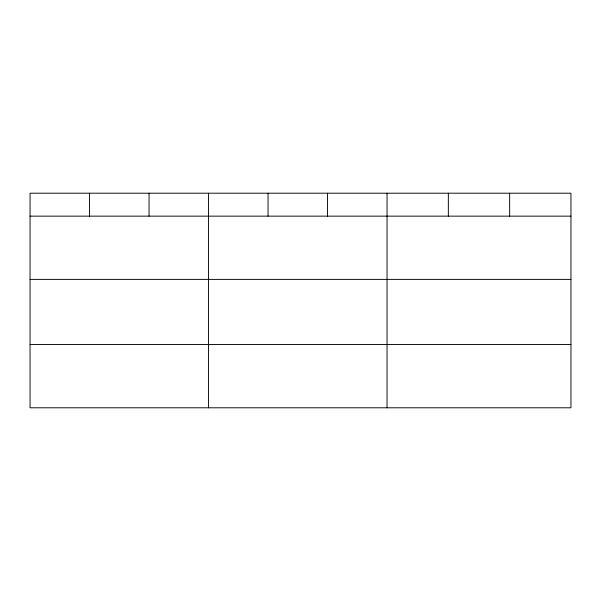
<?xml version="1.0" encoding="UTF-8"?>
<svg xmlns="http://www.w3.org/2000/svg" width="601" height="601" viewBox="0 0 601 601"><rect width="100%" height="100%" fill="white"/><g stroke="black" fill="none" stroke-linecap="round" stroke-linejoin="round"><path stroke-width="0.9" d="M570.95 279.39L570.95 193.206L30.05 193.206L30.05 407.794L570.95 407.794L570.95 279.39L30.05 279.39M30.05 216.142L570.95 216.142M30.05 344.553L570.95 344.553M509.648 193.206L509.648 216.142M448.346 193.206L448.346 216.142M387.044 193.206L387.044 407.794M327.545 193.206L327.545 216.142M268.046 193.206L268.046 216.142M208.547 193.206L208.547 407.794M149.048 193.206L149.048 216.142M89.549 193.206L89.549 216.142"/></g></svg>
